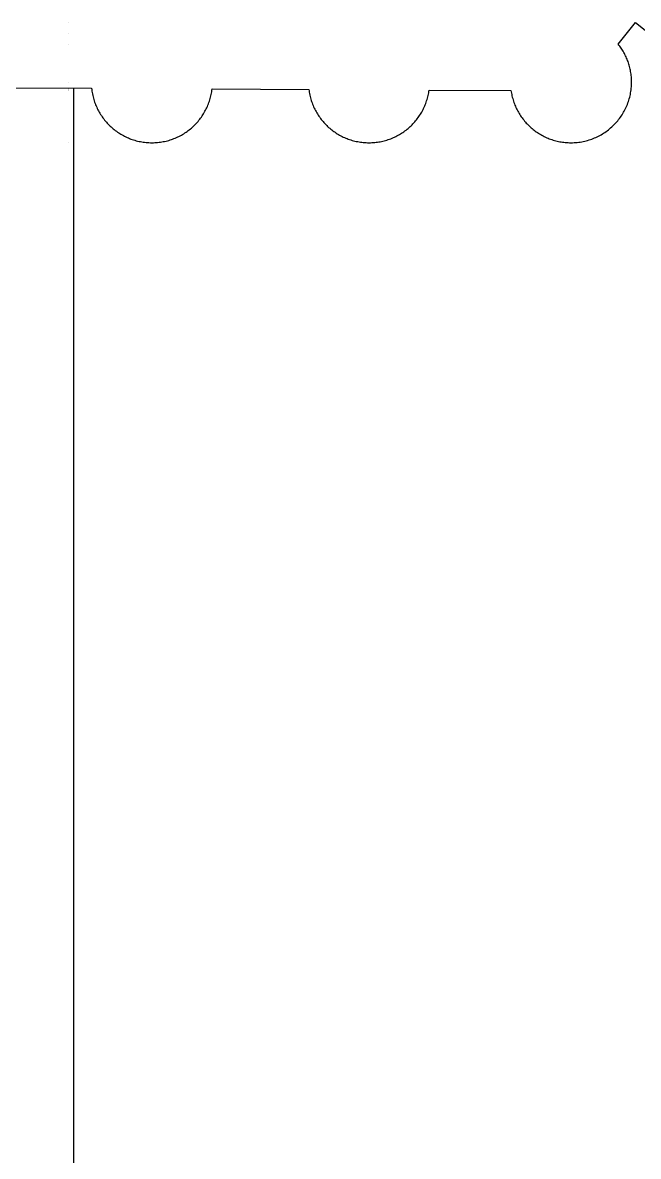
# Model space of a CAD drawing. Header units: millimetres. Extents: x -12.4 to 12.4, y -25.7 to 17.9.
# Drawn here: x -0.192 to 2.388, y 13.181 to 17.934 of the extents above; entities that cross this region are included whole.
import ezdxf

# ---------------------------------------------------------------- set-up
doc = ezdxf.new("R2010")
doc.units = ezdxf.units.MM
doc.layers.add('Default', color=7, linetype='Continuous', true_color=0x000000)

msp = doc.modelspace()

# ---------------------------------------------------------------- linework, layer by layer
at = {"layer": 'Default'}
for points in [[(2.3038, 17.8443), (2.3765, 17.9341)], [(2.3038, 17.8443), (2.3765, 17.9341)], [(2.3038, 17.8443), (2.3765, 17.9341)], [(2.3765, 17.9341), (2.4236, 17.8964)], [(2.3765, 17.9341), (2.4236, 17.8964)], [(2.3765, 17.9341), (2.4236, 17.8964)], [(1.8545, 17.6497), (1.8554, 17.6439), (1.8563, 17.6382), (1.8575, 17.6325), (1.8587, 17.6268), (1.8601, 17.6212), (1.8616, 17.6157), (1.8632, 17.6102), (1.8649, 17.6048), (1.8668, 17.5994), (1.8688, 17.594), (1.8708, 17.5888), (1.873, 17.5835), (1.8754, 17.5784), (1.8778, 17.5733), (1.8803, 17.5683), (1.883, 17.5633), (1.8857, 17.5584), (1.8885, 17.5536), (1.8915, 17.5488), (1.8946, 17.5441), (1.8977, 17.5395), (1.901, 17.5349), (1.9043, 17.5304), (1.9078, 17.5261), (1.9113, 17.5217), (1.9149, 17.5175), (1.9186, 17.5133), (1.9224, 17.5093), (1.9263, 17.5053), (1.9303, 17.5014), (1.9344, 17.4976), (1.9385, 17.4938), (1.9428, 17.4902), (1.9471, 17.4867), (1.9515, 17.4832), (1.956, 17.4798), (1.9605, 17.4766), (1.9651, 17.4734), (1.9698, 17.4704), (1.9746, 17.4674), (1.9794, 17.4646), (1.9843, 17.4618), (1.9893, 17.4592), (1.9943, 17.4566), (1.9994, 17.4542), (2.0045, 17.4519), (2.0097, 17.4497), (2.015, 17.4476), (2.0203, 17.4456), (2.0257, 17.4437), (2.0312, 17.442), (2.0367, 17.4404), (2.0422, 17.4389), (2.0478, 17.4375), (2.0534, 17.4362), (2.0591, 17.4351), (2.0648, 17.4341), (2.0706, 17.4332), (2.0764, 17.4325), (2.0823, 17.4318), (2.0882, 17.4314), (2.0941, 17.431), (2.1001, 17.4308), (2.1061, 17.4307), (2.1126, 17.4308), (2.1192, 17.4311), (2.1256, 17.4315), (2.1321, 17.4321), (2.1384, 17.4328), (2.1448, 17.4337), (2.151, 17.4347), (2.1573, 17.4359), (2.1634, 17.4373), (2.1696, 17.4387), (2.1756, 17.4404), (2.1816, 17.4422), (2.1875, 17.4441), (2.1934, 17.4462), (2.1992, 17.4484), (2.205, 17.4507), (2.2106, 17.4532), (2.2162, 17.4558), (2.2217, 17.4585), (2.2272, 17.4614), (2.2325, 17.4644), (2.2378, 17.4675), (2.243, 17.4708), (2.2481, 17.4741), (2.2531, 17.4776), (2.2581, 17.4812), (2.2629, 17.4849), (2.2677, 17.4888), (2.2723, 17.4927), (2.2769, 17.4967), (2.2813, 17.5009), (2.2857, 17.5051), (2.2899, 17.5095), (2.2941, 17.514), (2.2981, 17.5185), (2.3021, 17.5232), (2.3059, 17.5279), (2.3096, 17.5328), (2.3132, 17.5377), (2.3167, 17.5427), (2.3201, 17.5478), (2.3233, 17.553), (2.3264, 17.5583), (2.3294, 17.5637), (2.3323, 17.5691), (2.335, 17.5746), (2.3376, 17.5802), (2.3401, 17.5859), (2.3425, 17.5916), (2.3447, 17.5974), (2.3467, 17.6033), (2.3487, 17.6092), (2.3504, 17.6152), (2.3521, 17.6213), (2.3536, 17.6274), (2.3549, 17.6336), (2.3561, 17.6398), (2.3572, 17.6461), (2.358, 17.6524), (2.3588, 17.6588), (2.3593, 17.6652), (2.3598, 17.6717), (2.36, 17.6782), (2.3601, 17.6848), (2.36, 17.6904), (2.3598, 17.696), (2.3595, 17.7016), (2.3591, 17.7072), (2.3586, 17.7127), (2.3579, 17.7182), (2.3571, 17.7236), (2.3562, 17.729), (2.3552, 17.7344), (2.3541, 17.7397), (2.3529, 17.745), (2.3516, 17.7503), (2.3501, 17.7555), (2.3486, 17.7606), (2.3469, 17.7657), (2.3451, 17.7708), (2.3433, 17.7758), (2.3413, 17.7808), (2.3392, 17.7857), (2.3371, 17.7906), (2.3348, 17.7954), (2.3324, 17.8001), (2.33, 17.8048), (2.3274, 17.8094), (2.3248, 17.814), (2.322, 17.8185), (2.3192, 17.823), (2.3163, 17.8274), (2.3133, 17.8317), (2.3102, 17.8359), (2.307, 17.8401), (2.3038, 17.8443)], [(1.8545, 17.6497), (1.8554, 17.6439), (1.8563, 17.6382), (1.8575, 17.6325), (1.8587, 17.6268), (1.8601, 17.6212), (1.8616, 17.6157), (1.8632, 17.6102), (1.8649, 17.6048), (1.8668, 17.5994), (1.8688, 17.594), (1.8708, 17.5888), (1.873, 17.5835), (1.8754, 17.5784), (1.8778, 17.5733), (1.8803, 17.5683), (1.883, 17.5633), (1.8857, 17.5584), (1.8885, 17.5536), (1.8915, 17.5488), (1.8946, 17.5441), (1.8977, 17.5395), (1.901, 17.5349), (1.9043, 17.5304), (1.9078, 17.5261), (1.9113, 17.5217), (1.9149, 17.5175), (1.9186, 17.5133), (1.9224, 17.5093), (1.9263, 17.5053), (1.9303, 17.5014), (1.9344, 17.4976), (1.9385, 17.4938), (1.9428, 17.4902), (1.9471, 17.4867), (1.9515, 17.4832), (1.956, 17.4798), (1.9605, 17.4766), (1.9651, 17.4734), (1.9698, 17.4704), (1.9746, 17.4674), (1.9794, 17.4646), (1.9843, 17.4618), (1.9893, 17.4592), (1.9943, 17.4566), (1.9994, 17.4542), (2.0045, 17.4519), (2.0097, 17.4497), (2.015, 17.4476), (2.0203, 17.4456), (2.0257, 17.4437), (2.0312, 17.442), (2.0367, 17.4404), (2.0422, 17.4389), (2.0478, 17.4375), (2.0534, 17.4362), (2.0591, 17.4351), (2.0648, 17.4341), (2.0706, 17.4332), (2.0764, 17.4325), (2.0823, 17.4318), (2.0882, 17.4314), (2.0941, 17.431), (2.1001, 17.4308), (2.1061, 17.4307), (2.1126, 17.4308), (2.1192, 17.4311), (2.1256, 17.4315), (2.1321, 17.4321), (2.1384, 17.4328), (2.1448, 17.4337), (2.151, 17.4347), (2.1573, 17.4359), (2.1634, 17.4373), (2.1696, 17.4387), (2.1756, 17.4404), (2.1816, 17.4422), (2.1875, 17.4441), (2.1934, 17.4462), (2.1992, 17.4484), (2.205, 17.4507), (2.2106, 17.4532), (2.2162, 17.4558), (2.2217, 17.4585), (2.2272, 17.4614), (2.2325, 17.4644), (2.2378, 17.4675), (2.243, 17.4708), (2.2481, 17.4741), (2.2531, 17.4776), (2.2581, 17.4812), (2.2629, 17.4849), (2.2677, 17.4888), (2.2723, 17.4927), (2.2769, 17.4967), (2.2813, 17.5009), (2.2857, 17.5051), (2.2899, 17.5095), (2.2941, 17.514), (2.2981, 17.5185), (2.3021, 17.5232), (2.3059, 17.5279), (2.3096, 17.5328), (2.3132, 17.5377), (2.3167, 17.5427), (2.3201, 17.5478), (2.3233, 17.553), (2.3264, 17.5583), (2.3294, 17.5637), (2.3323, 17.5691), (2.335, 17.5746), (2.3376, 17.5802), (2.3401, 17.5859), (2.3425, 17.5916), (2.3447, 17.5974), (2.3467, 17.6033), (2.3487, 17.6092), (2.3504, 17.6152), (2.3521, 17.6213), (2.3536, 17.6274), (2.3549, 17.6336), (2.3561, 17.6398), (2.3572, 17.6461), (2.358, 17.6524), (2.3588, 17.6588), (2.3593, 17.6652), (2.3598, 17.6717), (2.36, 17.6782), (2.3601, 17.6848), (2.36, 17.6904), (2.3598, 17.696), (2.3595, 17.7016), (2.3591, 17.7072), (2.3586, 17.7127), (2.3579, 17.7182), (2.3571, 17.7236), (2.3562, 17.729), (2.3552, 17.7344), (2.3541, 17.7397), (2.3529, 17.745), (2.3516, 17.7503), (2.3501, 17.7555), (2.3486, 17.7606), (2.3469, 17.7657), (2.3451, 17.7708), (2.3433, 17.7758), (2.3413, 17.7808), (2.3392, 17.7857), (2.3371, 17.7906), (2.3348, 17.7954), (2.3324, 17.8001), (2.33, 17.8048), (2.3274, 17.8094), (2.3248, 17.814), (2.322, 17.8185), (2.3192, 17.823), (2.3163, 17.8274), (2.3133, 17.8317), (2.3102, 17.8359), (2.307, 17.8401), (2.3038, 17.8443)], [(1.8545, 17.6497), (1.8554, 17.6439), (1.8563, 17.6382), (1.8575, 17.6325), (1.8587, 17.6268), (1.8601, 17.6212), (1.8616, 17.6157), (1.8632, 17.6102), (1.8649, 17.6048), (1.8668, 17.5994), (1.8688, 17.594), (1.8708, 17.5888), (1.873, 17.5835), (1.8754, 17.5784), (1.8778, 17.5733), (1.8803, 17.5683), (1.883, 17.5633), (1.8857, 17.5584), (1.8885, 17.5536), (1.8915, 17.5488), (1.8946, 17.5441), (1.8977, 17.5395), (1.901, 17.5349), (1.9043, 17.5304), (1.9078, 17.5261), (1.9113, 17.5217), (1.9149, 17.5175), (1.9186, 17.5133), (1.9224, 17.5093), (1.9263, 17.5053), (1.9303, 17.5014), (1.9344, 17.4976), (1.9385, 17.4938), (1.9428, 17.4902), (1.9471, 17.4867), (1.9515, 17.4832), (1.956, 17.4798), (1.9605, 17.4766), (1.9651, 17.4734), (1.9698, 17.4704), (1.9746, 17.4674), (1.9794, 17.4646), (1.9843, 17.4618), (1.9893, 17.4592), (1.9943, 17.4566), (1.9994, 17.4542), (2.0045, 17.4519), (2.0097, 17.4497), (2.015, 17.4476), (2.0203, 17.4456), (2.0257, 17.4437), (2.0312, 17.442), (2.0367, 17.4404), (2.0422, 17.4389), (2.0478, 17.4375), (2.0534, 17.4362), (2.0591, 17.4351), (2.0648, 17.4341), (2.0706, 17.4332), (2.0764, 17.4325), (2.0823, 17.4318), (2.0882, 17.4314), (2.0941, 17.431), (2.1001, 17.4308), (2.1061, 17.4307), (2.1126, 17.4308), (2.1192, 17.4311), (2.1256, 17.4315), (2.1321, 17.4321), (2.1384, 17.4328), (2.1448, 17.4337), (2.151, 17.4347), (2.1573, 17.4359), (2.1634, 17.4373), (2.1696, 17.4387), (2.1756, 17.4404), (2.1816, 17.4422), (2.1875, 17.4441), (2.1934, 17.4462), (2.1992, 17.4484), (2.205, 17.4507), (2.2106, 17.4532), (2.2162, 17.4558), (2.2217, 17.4585), (2.2272, 17.4614), (2.2325, 17.4644), (2.2378, 17.4675), (2.243, 17.4708), (2.2481, 17.4741), (2.2531, 17.4776), (2.2581, 17.4812), (2.2629, 17.4849), (2.2677, 17.4888), (2.2723, 17.4927), (2.2769, 17.4967), (2.2813, 17.5009), (2.2857, 17.5051), (2.2899, 17.5095), (2.2941, 17.514), (2.2981, 17.5185), (2.3021, 17.5232), (2.3059, 17.5279), (2.3096, 17.5328), (2.3132, 17.5377), (2.3167, 17.5427), (2.3201, 17.5478), (2.3233, 17.553), (2.3264, 17.5583), (2.3294, 17.5637), (2.3323, 17.5691), (2.335, 17.5746), (2.3376, 17.5802), (2.3401, 17.5859), (2.3425, 17.5916), (2.3447, 17.5974), (2.3467, 17.6033), (2.3487, 17.6092), (2.3504, 17.6152), (2.3521, 17.6213), (2.3536, 17.6274), (2.3549, 17.6336), (2.3561, 17.6398), (2.3572, 17.6461), (2.358, 17.6524), (2.3588, 17.6588), (2.3593, 17.6652), (2.3598, 17.6717), (2.36, 17.6782), (2.3601, 17.6848), (2.36, 17.6904), (2.3598, 17.696), (2.3595, 17.7016), (2.3591, 17.7072), (2.3586, 17.7127), (2.3579, 17.7182), (2.3571, 17.7236), (2.3562, 17.729), (2.3552, 17.7344), (2.3541, 17.7397), (2.3529, 17.745), (2.3516, 17.7503), (2.3501, 17.7555), (2.3486, 17.7606), (2.3469, 17.7657), (2.3451, 17.7708), (2.3433, 17.7758), (2.3413, 17.7808), (2.3392, 17.7857), (2.3371, 17.7906), (2.3348, 17.7954), (2.3324, 17.8001), (2.33, 17.8048), (2.3274, 17.8094), (2.3248, 17.814), (2.322, 17.8185), (2.3192, 17.823), (2.3163, 17.8274), (2.3133, 17.8317), (2.3102, 17.8359), (2.307, 17.8401), (2.3038, 17.8443)], [(-0.2446, 17.6606), (0.0966, 17.6588)], [(-0.2446, 17.6606), (0.0966, 17.6588)], [(-0.2446, 17.6606), (0.0966, 17.6588)], [(0.0212, 17.6592), (0.0212, 10.2764)], [(0.0212, 17.6592), (0.0212, 10.2764)], [(0.0966, 17.6588), (0.0972, 17.6528), (0.0981, 17.6469), (0.099, 17.641), (0.1001, 17.6351), (0.1013, 17.6293), (0.1027, 17.6236), (0.1041, 17.6179), (0.1058, 17.6122), (0.1075, 17.6066), (0.1093, 17.6011), (0.1113, 17.5956), (0.1134, 17.5902), (0.1157, 17.5848), (0.118, 17.5795), (0.1205, 17.5743), (0.123, 17.5691), (0.1257, 17.564), (0.1285, 17.559), (0.1314, 17.554), (0.1344, 17.5492), (0.1376, 17.5443), (0.1408, 17.5396), (0.1441, 17.5349), (0.1475, 17.5304), (0.1511, 17.5259), (0.1547, 17.5214), (0.1584, 17.5171), (0.1623, 17.5129), (0.1662, 17.5087), (0.1702, 17.5046), (0.1743, 17.5006), (0.1785, 17.4967), (0.1827, 17.4929), (0.1871, 17.4892), (0.1915, 17.4856), (0.196, 17.4821), (0.2007, 17.4787), (0.2053, 17.4754), (0.2101, 17.4722), (0.2149, 17.4691), (0.2198, 17.4661), (0.2248, 17.4633), (0.2299, 17.4605), (0.235, 17.4578), (0.2402, 17.4553), (0.2454, 17.4529), (0.2507, 17.4506), (0.2561, 17.4484), (0.2615, 17.4463), (0.267, 17.4443), (0.2726, 17.4425), (0.2782, 17.4408), (0.2839, 17.4392), (0.2896, 17.4378), (0.2953, 17.4365), (0.3012, 17.4353), (0.307, 17.4342), (0.3129, 17.4333), (0.3189, 17.4325), (0.3249, 17.4319), (0.3309, 17.4314), (0.337, 17.431), (0.3431, 17.4308), (0.3493, 17.4307), (0.3554, 17.4308), (0.3614, 17.431), (0.3675, 17.4314), (0.3735, 17.4319), (0.3794, 17.4325), (0.3853, 17.4333), (0.3912, 17.4342), (0.397, 17.4352), (0.4028, 17.4364), (0.4085, 17.4377), (0.4142, 17.4391), (0.4198, 17.4407), (0.4254, 17.4424), (0.4309, 17.4442), (0.4364, 17.4461), (0.4418, 17.4481), (0.4471, 17.4503), (0.4524, 17.4526), (0.4577, 17.455), (0.4628, 17.4575), (0.4679, 17.4601), (0.4729, 17.4628), (0.4779, 17.4657), (0.4828, 17.4686), (0.4876, 17.4717), (0.4923, 17.4749), (0.497, 17.4781), (0.5016, 17.4815), (0.5061, 17.4849), (0.5105, 17.4885), (0.5149, 17.4922), (0.5191, 17.4959), (0.5233, 17.4997), (0.5274, 17.5037), (0.5314, 17.5077), (0.5353, 17.5118), (0.5391, 17.516), (0.5428, 17.5203), (0.5465, 17.5247), (0.55, 17.5291), (0.5534, 17.5336), (0.5568, 17.5383), (0.56, 17.5429), (0.5631, 17.5477), (0.5662, 17.5525), (0.5691, 17.5574), (0.5719, 17.5624), (0.5746, 17.5675), (0.5772, 17.5726), (0.5797, 17.5777), (0.582, 17.583), (0.5843, 17.5883), (0.5864, 17.5936), (0.5884, 17.5991), (0.5903, 17.6045), (0.5921, 17.6101), (0.5937, 17.6157), (0.5953, 17.6213), (0.5967, 17.627), (0.5979, 17.6328), (0.5991, 17.6385), (0.6001, 17.6444), (0.6009, 17.6503), (0.6017, 17.6562)], [(0.0966, 17.6588), (0.0972, 17.6528), (0.0981, 17.6469), (0.099, 17.641), (0.1001, 17.6351), (0.1013, 17.6293), (0.1027, 17.6236), (0.1041, 17.6179), (0.1058, 17.6122), (0.1075, 17.6066), (0.1093, 17.6011), (0.1113, 17.5956), (0.1134, 17.5902), (0.1157, 17.5848), (0.118, 17.5795), (0.1205, 17.5743), (0.123, 17.5691), (0.1257, 17.564), (0.1285, 17.559), (0.1314, 17.554), (0.1344, 17.5492), (0.1376, 17.5443), (0.1408, 17.5396), (0.1441, 17.5349), (0.1475, 17.5304), (0.1511, 17.5259), (0.1547, 17.5214), (0.1584, 17.5171), (0.1623, 17.5129), (0.1662, 17.5087), (0.1702, 17.5046), (0.1743, 17.5006), (0.1785, 17.4967), (0.1827, 17.4929), (0.1871, 17.4892), (0.1915, 17.4856), (0.196, 17.4821), (0.2007, 17.4787), (0.2053, 17.4754), (0.2101, 17.4722), (0.2149, 17.4691), (0.2198, 17.4661), (0.2248, 17.4633), (0.2299, 17.4605), (0.235, 17.4578), (0.2402, 17.4553), (0.2454, 17.4529), (0.2507, 17.4506), (0.2561, 17.4484), (0.2615, 17.4463), (0.267, 17.4443), (0.2726, 17.4425), (0.2782, 17.4408), (0.2839, 17.4392), (0.2896, 17.4378), (0.2953, 17.4365), (0.3012, 17.4353), (0.307, 17.4342), (0.3129, 17.4333), (0.3189, 17.4325), (0.3249, 17.4319), (0.3309, 17.4314), (0.337, 17.431), (0.3431, 17.4308), (0.3493, 17.4307), (0.3554, 17.4308), (0.3614, 17.431), (0.3675, 17.4314), (0.3735, 17.4319), (0.3794, 17.4325), (0.3853, 17.4333), (0.3912, 17.4342), (0.397, 17.4352), (0.4028, 17.4364), (0.4085, 17.4377), (0.4142, 17.4391), (0.4198, 17.4407), (0.4254, 17.4424), (0.4309, 17.4442), (0.4364, 17.4461), (0.4418, 17.4481), (0.4471, 17.4503), (0.4524, 17.4526), (0.4577, 17.455), (0.4628, 17.4575), (0.4679, 17.4601), (0.4729, 17.4628), (0.4779, 17.4657), (0.4828, 17.4686), (0.4876, 17.4717), (0.4923, 17.4749), (0.497, 17.4781), (0.5016, 17.4815), (0.5061, 17.4849), (0.5105, 17.4885), (0.5149, 17.4922), (0.5191, 17.4959), (0.5233, 17.4997), (0.5274, 17.5037), (0.5314, 17.5077), (0.5353, 17.5118), (0.5391, 17.516), (0.5428, 17.5203), (0.5465, 17.5247), (0.55, 17.5291), (0.5534, 17.5336), (0.5568, 17.5383), (0.56, 17.5429), (0.5631, 17.5477), (0.5662, 17.5525), (0.5691, 17.5574), (0.5719, 17.5624), (0.5746, 17.5675), (0.5772, 17.5726), (0.5797, 17.5777), (0.582, 17.583), (0.5843, 17.5883), (0.5864, 17.5936), (0.5884, 17.5991), (0.5903, 17.6045), (0.5921, 17.6101), (0.5937, 17.6157), (0.5953, 17.6213), (0.5967, 17.627), (0.5979, 17.6328), (0.5991, 17.6385), (0.6001, 17.6444), (0.6009, 17.6503), (0.6017, 17.6562)], [(0.0966, 17.6588), (0.0972, 17.6528), (0.0981, 17.6469), (0.099, 17.641), (0.1001, 17.6351), (0.1013, 17.6293), (0.1027, 17.6236), (0.1041, 17.6179), (0.1058, 17.6122), (0.1075, 17.6066), (0.1093, 17.6011), (0.1113, 17.5956), (0.1134, 17.5902), (0.1157, 17.5848), (0.118, 17.5795), (0.1205, 17.5743), (0.123, 17.5691), (0.1257, 17.564), (0.1285, 17.559), (0.1314, 17.554), (0.1344, 17.5492), (0.1376, 17.5443), (0.1408, 17.5396), (0.1441, 17.5349), (0.1475, 17.5304), (0.1511, 17.5259), (0.1547, 17.5214), (0.1584, 17.5171), (0.1623, 17.5129), (0.1662, 17.5087), (0.1702, 17.5046), (0.1743, 17.5006), (0.1785, 17.4967), (0.1827, 17.4929), (0.1871, 17.4892), (0.1915, 17.4856), (0.196, 17.4821), (0.2007, 17.4787), (0.2053, 17.4754), (0.2101, 17.4722), (0.2149, 17.4691), (0.2198, 17.4661), (0.2248, 17.4633), (0.2299, 17.4605), (0.235, 17.4578), (0.2402, 17.4553), (0.2454, 17.4529), (0.2507, 17.4506), (0.2561, 17.4484), (0.2615, 17.4463), (0.267, 17.4443), (0.2726, 17.4425), (0.2782, 17.4408), (0.2839, 17.4392), (0.2896, 17.4378), (0.2953, 17.4365), (0.3012, 17.4353), (0.307, 17.4342), (0.3129, 17.4333), (0.3189, 17.4325), (0.3249, 17.4319), (0.3309, 17.4314), (0.337, 17.431), (0.3431, 17.4308), (0.3493, 17.4307), (0.3554, 17.4308), (0.3614, 17.431), (0.3675, 17.4314), (0.3735, 17.4319), (0.3794, 17.4325), (0.3853, 17.4333), (0.3912, 17.4342), (0.397, 17.4352), (0.4028, 17.4364), (0.4085, 17.4377), (0.4142, 17.4391), (0.4198, 17.4407), (0.4254, 17.4424), (0.4309, 17.4442), (0.4364, 17.4461), (0.4418, 17.4481), (0.4471, 17.4503), (0.4524, 17.4526), (0.4577, 17.455), (0.4628, 17.4575), (0.4679, 17.4601), (0.4729, 17.4628), (0.4779, 17.4657), (0.4828, 17.4686), (0.4876, 17.4717), (0.4923, 17.4749), (0.497, 17.4781), (0.5016, 17.4815), (0.5061, 17.4849), (0.5105, 17.4885), (0.5149, 17.4922), (0.5191, 17.4959), (0.5233, 17.4997), (0.5274, 17.5037), (0.5314, 17.5077), (0.5353, 17.5118), (0.5391, 17.516), (0.5428, 17.5203), (0.5465, 17.5247), (0.55, 17.5291), (0.5534, 17.5336), (0.5568, 17.5383), (0.56, 17.5429), (0.5631, 17.5477), (0.5662, 17.5525), (0.5691, 17.5574), (0.5719, 17.5624), (0.5746, 17.5675), (0.5772, 17.5726), (0.5797, 17.5777), (0.582, 17.583), (0.5843, 17.5883), (0.5864, 17.5936), (0.5884, 17.5991), (0.5903, 17.6045), (0.5921, 17.6101), (0.5937, 17.6157), (0.5953, 17.6213), (0.5967, 17.627), (0.5979, 17.6328), (0.5991, 17.6385), (0.6001, 17.6444), (0.6009, 17.6503), (0.6017, 17.6562)], [(0.6017, 17.6562), (1.0072, 17.6541)], [(0.6017, 17.6562), (1.0072, 17.6541)], [(0.6017, 17.6562), (1.0072, 17.6541)], [(1.0072, 17.6541), (1.008, 17.6482), (1.0089, 17.6424), (1.01, 17.6366), (1.0112, 17.6308), (1.0125, 17.6251), (1.0139, 17.6195), (1.0154, 17.6139), (1.0171, 17.6084), (1.0189, 17.6029), (1.0208, 17.5974), (1.0229, 17.5921), (1.025, 17.5867), (1.0273, 17.5815), (1.0297, 17.5763), (1.0322, 17.5712), (1.0348, 17.5661), (1.0375, 17.5611), (1.0403, 17.5562), (1.0432, 17.5513), (1.0463, 17.5465), (1.0494, 17.5418), (1.0527, 17.5372), (1.056, 17.5326), (1.0594, 17.5281), (1.063, 17.5237), (1.0666, 17.5194), (1.0703, 17.5151), (1.0741, 17.511), (1.0781, 17.5069), (1.082, 17.5029), (1.0861, 17.499), (1.0903, 17.4952), (1.0946, 17.4915), (1.0989, 17.4879), (1.1033, 17.4844), (1.1078, 17.4809), (1.1124, 17.4776), (1.117, 17.4744), (1.1217, 17.4713), (1.1265, 17.4682), (1.1314, 17.4653), (1.1363, 17.4625), (1.1413, 17.4598), (1.1464, 17.4572), (1.1516, 17.4547), (1.1568, 17.4524), (1.162, 17.4501), (1.1673, 17.448), (1.1727, 17.4459), (1.1782, 17.444), (1.1837, 17.4422), (1.1892, 17.4406), (1.1948, 17.439), (1.2005, 17.4376), (1.2062, 17.4363), (1.2119, 17.4352), (1.2177, 17.4342), (1.2235, 17.4333), (1.2294, 17.4325), (1.2353, 17.4319), (1.2413, 17.4314), (1.2473, 17.431), (1.2533, 17.4308), (1.2594, 17.4307), (1.2654, 17.4308), (1.2714, 17.431), (1.2774, 17.4314), (1.2833, 17.4319), (1.2892, 17.4325), (1.295, 17.4332), (1.3008, 17.4341), (1.3066, 17.4351), (1.3123, 17.4363), (1.318, 17.4375), (1.3236, 17.4389), (1.3292, 17.4404), (1.3347, 17.4421), (1.3401, 17.4438), (1.3455, 17.4457), (1.3509, 17.4477), (1.3562, 17.4498), (1.3614, 17.4521), (1.3666, 17.4544), (1.3717, 17.4569), (1.3767, 17.4594), (1.3817, 17.4621), (1.3866, 17.4649), (1.3915, 17.4677), (1.3963, 17.4707), (1.401, 17.4738), (1.4056, 17.477), (1.4102, 17.4803), (1.4146, 17.4837), (1.419, 17.4872), (1.4234, 17.4907), (1.4276, 17.4944), (1.4318, 17.4982), (1.4358, 17.502), (1.4398, 17.5059), (1.4437, 17.51), (1.4475, 17.5141), (1.4513, 17.5183), (1.4549, 17.5225), (1.4584, 17.5269), (1.4619, 17.5313), (1.4652, 17.5358), (1.4685, 17.5404), (1.4716, 17.5451), (1.4746, 17.5498), (1.4776, 17.5546), (1.4804, 17.5595), (1.4832, 17.5644), (1.4858, 17.5694), (1.4883, 17.5745), (1.4907, 17.5796), (1.493, 17.5848), (1.4952, 17.5901), (1.4973, 17.5954), (1.4992, 17.6008), (1.501, 17.6062), (1.5028, 17.6117), (1.5043, 17.6172), (1.5058, 17.6228), (1.5072, 17.6285), (1.5084, 17.6341), (1.5095, 17.6399), (1.5104, 17.6456), (1.5113, 17.6515)], [(1.0072, 17.6541), (1.008, 17.6482), (1.0089, 17.6424), (1.01, 17.6366), (1.0112, 17.6308), (1.0125, 17.6251), (1.0139, 17.6195), (1.0154, 17.6139), (1.0171, 17.6084), (1.0189, 17.6029), (1.0208, 17.5974), (1.0229, 17.5921), (1.025, 17.5867), (1.0273, 17.5815), (1.0297, 17.5763), (1.0322, 17.5712), (1.0348, 17.5661), (1.0375, 17.5611), (1.0403, 17.5562), (1.0432, 17.5513), (1.0463, 17.5465), (1.0494, 17.5418), (1.0527, 17.5372), (1.056, 17.5326), (1.0594, 17.5281), (1.063, 17.5237), (1.0666, 17.5194), (1.0703, 17.5151), (1.0741, 17.511), (1.0781, 17.5069), (1.082, 17.5029), (1.0861, 17.499), (1.0903, 17.4952), (1.0946, 17.4915), (1.0989, 17.4879), (1.1033, 17.4844), (1.1078, 17.4809), (1.1124, 17.4776), (1.117, 17.4744), (1.1217, 17.4713), (1.1265, 17.4682), (1.1314, 17.4653), (1.1363, 17.4625), (1.1413, 17.4598), (1.1464, 17.4572), (1.1516, 17.4547), (1.1568, 17.4524), (1.162, 17.4501), (1.1673, 17.448), (1.1727, 17.4459), (1.1782, 17.444), (1.1837, 17.4422), (1.1892, 17.4406), (1.1948, 17.439), (1.2005, 17.4376), (1.2062, 17.4363), (1.2119, 17.4352), (1.2177, 17.4342), (1.2235, 17.4333), (1.2294, 17.4325), (1.2353, 17.4319), (1.2413, 17.4314), (1.2473, 17.431), (1.2533, 17.4308), (1.2594, 17.4307), (1.2654, 17.4308), (1.2714, 17.431), (1.2774, 17.4314), (1.2833, 17.4319), (1.2892, 17.4325), (1.295, 17.4332), (1.3008, 17.4341), (1.3066, 17.4351), (1.3123, 17.4363), (1.318, 17.4375), (1.3236, 17.4389), (1.3292, 17.4404), (1.3347, 17.4421), (1.3401, 17.4438), (1.3455, 17.4457), (1.3509, 17.4477), (1.3562, 17.4498), (1.3614, 17.4521), (1.3666, 17.4544), (1.3717, 17.4569), (1.3767, 17.4594), (1.3817, 17.4621), (1.3866, 17.4649), (1.3915, 17.4677), (1.3963, 17.4707), (1.401, 17.4738), (1.4056, 17.477), (1.4102, 17.4803), (1.4146, 17.4837), (1.419, 17.4872), (1.4234, 17.4907), (1.4276, 17.4944), (1.4318, 17.4982), (1.4358, 17.502), (1.4398, 17.5059), (1.4437, 17.51), (1.4475, 17.5141), (1.4513, 17.5183), (1.4549, 17.5225), (1.4584, 17.5269), (1.4619, 17.5313), (1.4652, 17.5358), (1.4685, 17.5404), (1.4716, 17.5451), (1.4746, 17.5498), (1.4776, 17.5546), (1.4804, 17.5595), (1.4832, 17.5644), (1.4858, 17.5694), (1.4883, 17.5745), (1.4907, 17.5796), (1.493, 17.5848), (1.4952, 17.5901), (1.4973, 17.5954), (1.4992, 17.6008), (1.501, 17.6062), (1.5028, 17.6117), (1.5043, 17.6172), (1.5058, 17.6228), (1.5072, 17.6285), (1.5084, 17.6341), (1.5095, 17.6399), (1.5104, 17.6456), (1.5113, 17.6515)], [(1.0072, 17.6541), (1.008, 17.6482), (1.0089, 17.6424), (1.01, 17.6366), (1.0112, 17.6308), (1.0125, 17.6251), (1.0139, 17.6195), (1.0154, 17.6139), (1.0171, 17.6084), (1.0189, 17.6029), (1.0208, 17.5974), (1.0229, 17.5921), (1.025, 17.5867), (1.0273, 17.5815), (1.0297, 17.5763), (1.0322, 17.5712), (1.0348, 17.5661), (1.0375, 17.5611), (1.0403, 17.5562), (1.0432, 17.5513), (1.0463, 17.5465), (1.0494, 17.5418), (1.0527, 17.5372), (1.056, 17.5326), (1.0594, 17.5281), (1.063, 17.5237), (1.0666, 17.5194), (1.0703, 17.5151), (1.0741, 17.511), (1.0781, 17.5069), (1.082, 17.5029), (1.0861, 17.499), (1.0903, 17.4952), (1.0946, 17.4915), (1.0989, 17.4879), (1.1033, 17.4844), (1.1078, 17.4809), (1.1124, 17.4776), (1.117, 17.4744), (1.1217, 17.4713), (1.1265, 17.4682), (1.1314, 17.4653), (1.1363, 17.4625), (1.1413, 17.4598), (1.1464, 17.4572), (1.1516, 17.4547), (1.1568, 17.4524), (1.162, 17.4501), (1.1673, 17.448), (1.1727, 17.4459), (1.1782, 17.444), (1.1837, 17.4422), (1.1892, 17.4406), (1.1948, 17.439), (1.2005, 17.4376), (1.2062, 17.4363), (1.2119, 17.4352), (1.2177, 17.4342), (1.2235, 17.4333), (1.2294, 17.4325), (1.2353, 17.4319), (1.2413, 17.4314), (1.2473, 17.431), (1.2533, 17.4308), (1.2594, 17.4307), (1.2654, 17.4308), (1.2714, 17.431), (1.2774, 17.4314), (1.2833, 17.4319), (1.2892, 17.4325), (1.295, 17.4332), (1.3008, 17.4341), (1.3066, 17.4351), (1.3123, 17.4363), (1.318, 17.4375), (1.3236, 17.4389), (1.3292, 17.4404), (1.3347, 17.4421), (1.3401, 17.4438), (1.3455, 17.4457), (1.3509, 17.4477), (1.3562, 17.4498), (1.3614, 17.4521), (1.3666, 17.4544), (1.3717, 17.4569), (1.3767, 17.4594), (1.3817, 17.4621), (1.3866, 17.4649), (1.3915, 17.4677), (1.3963, 17.4707), (1.401, 17.4738), (1.4056, 17.477), (1.4102, 17.4803), (1.4146, 17.4837), (1.419, 17.4872), (1.4234, 17.4907), (1.4276, 17.4944), (1.4318, 17.4982), (1.4358, 17.502), (1.4398, 17.5059), (1.4437, 17.51), (1.4475, 17.5141), (1.4513, 17.5183), (1.4549, 17.5225), (1.4584, 17.5269), (1.4619, 17.5313), (1.4652, 17.5358), (1.4685, 17.5404), (1.4716, 17.5451), (1.4746, 17.5498), (1.4776, 17.5546), (1.4804, 17.5595), (1.4832, 17.5644), (1.4858, 17.5694), (1.4883, 17.5745), (1.4907, 17.5796), (1.493, 17.5848), (1.4952, 17.5901), (1.4973, 17.5954), (1.4992, 17.6008), (1.501, 17.6062), (1.5028, 17.6117), (1.5043, 17.6172), (1.5058, 17.6228), (1.5072, 17.6285), (1.5084, 17.6341), (1.5095, 17.6399), (1.5104, 17.6456), (1.5113, 17.6515)], [(1.5113, 17.6515), (1.8545, 17.6497)], [(1.5113, 17.6515), (1.8545, 17.6497)], [(1.5113, 17.6515), (1.8545, 17.6497)]]:
    msp.add_lwpolyline(points, dxfattribs=at)
at = {"layer": 'Default', "extrusion": (1, 0, 0)}
for points in [[(17.9341, 0), (17.9341, -1.6)], [(17.8892, 0), (17.8892, -1.6)], [(17.8443, 0), (17.8443, -1.6)], [(17.6848, 0), (17.6848, -1.6)], [(17.6597, 0), (17.6597, -1.6)], [(17.6588, 0), (17.6588, -1.6)], [(17.6562, 0), (17.6562, -1.6)], [(17.6551, 0), (17.6551, -1.6)], [(17.6541, 0), (17.6541, -1.6)], [(17.6515, 0), (17.6515, -1.6)], [(17.6506, 0), (17.6506, -1.6)], [(17.6497, 0), (17.6497, -1.6)], [(17.4307, 0), (17.4307, -1.6)], [(17.4307, 0), (17.4307, -1.6)], [(17.4307, 0), (17.4307, -1.6)]]:
    msp.add_lwpolyline(points, dxfattribs=at)

doc.saveas('drawing.dxf')
